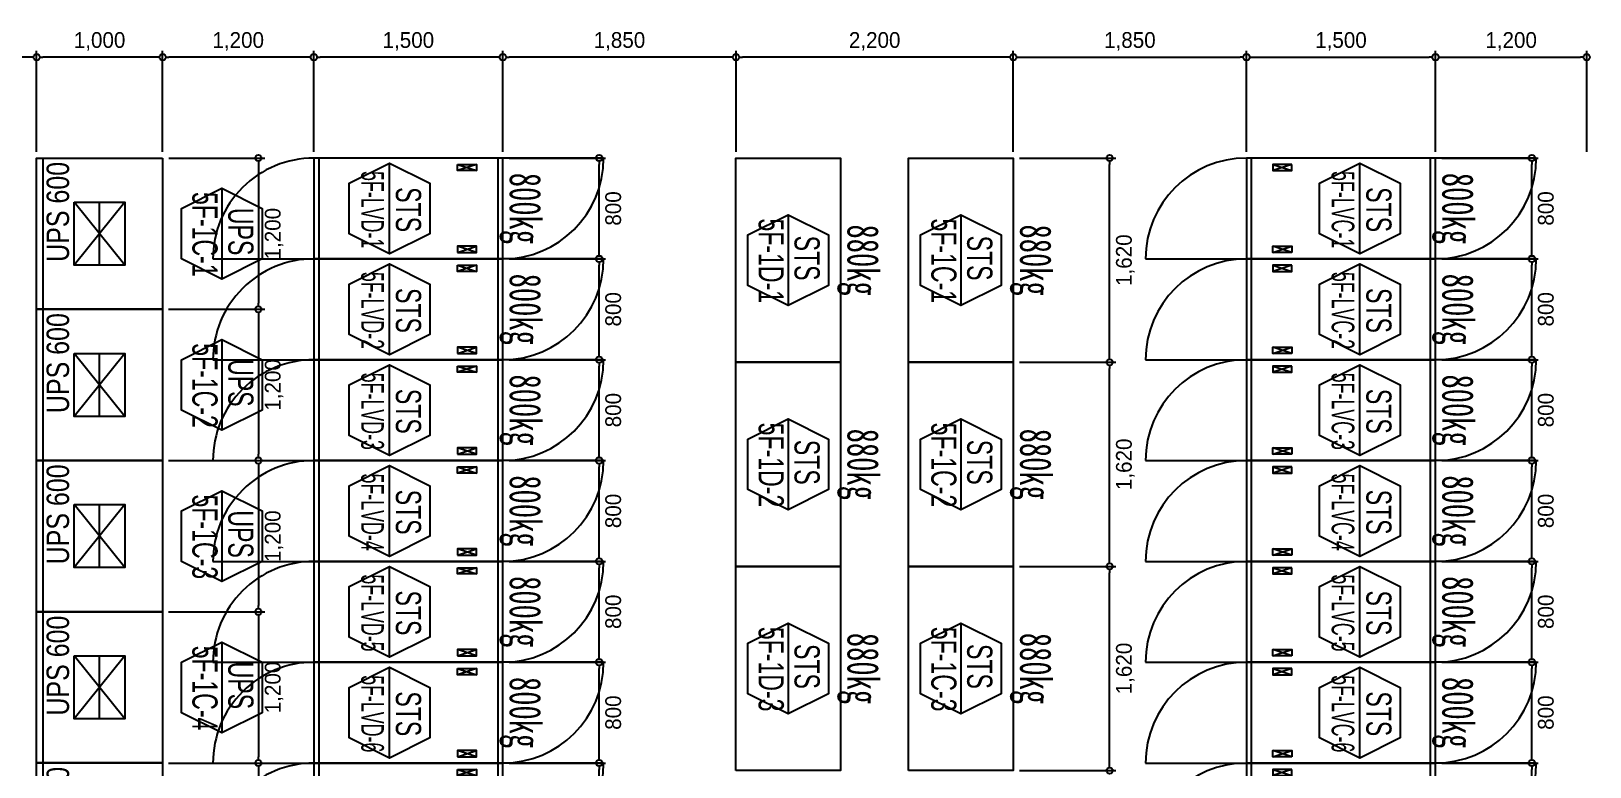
# Model space of a CAD drawing. Header units: millimetres. Extents: x 89978 to 501025, y -351975 to 837171.
# Drawn here: x 153011 to 165379, y 494075 to 499912 of the extents above; entities that cross this region are included whole.
import ezdxf
from ezdxf.enums import TextEntityAlignment as Align

# ---------------------------------------------------------------- set-up
doc = ezdxf.new("R2010")
doc.units = ezdxf.units.MM
doc.header["$LTSCALE"] = 150
doc.layers.get('Defpoints').update_dxf_attribs({"color": 150})
for name, color, linetype in [('------00 Switch Gear', 3, 'Continuous'), ('------00 Switch Gear_Number', 1, 'Continuous'), ('-----36 Dimension', 1, 'Continuous'), ('20251030_전기하중검토', 241, 'Continuous')]:
    doc.layers.add(name, color=color, linetype=linetype)
doc.layers.add('NOPLOT', color=191, linetype='Continuous', plot=False)
doc.styles.add('dd', font='')
doc.styles.add('ELEC', font='')
doc.styles.add('Gtx', font='')
doc.styles.get('dd').set_extended_font_data('DotumChe')
doc.styles.get('ELEC').set_extended_font_data('Dotum')
doc.styles.get('Gtx').set_extended_font_data('Dotum')
doc.dimstyles.new('ELEC', dxfattribs={"dimscale": 100, "dimtxt": 2, "dimasz": 1, "dimexe": 2, "dimexo": 1, "dimgap": 1, "dimtad": 1, "dimdec": 0, "dimrnd": 0.25, "dimzin": 9, "dimdsep": 32, "dimlunit": 6, "dimtxsty": 'ELEC', "dimblk": 'Z_DOT', "dimcen": 3, "dimclrd": 7, "dimclre": 7, "dimclrt": 3, "dimadec": 0, "dimazin": 0, "dimtfac": 1, "dimtdec": 0, "dimtix": 1, "dimtmove": 2, "dimatfit": 1, "dimfxl": 1, "dimarcsym": 0})

# ---------------------------------------------------------------- blocks, each defined once
blk = doc.blocks.new('UPS 600kV')
at = {"layer": '------00 Switch Gear'}
blk.add_line((800, 850), (-402, 850), dxfattribs=at)
blk.add_lwpolyline([(798, -100), (-402, -100), (-402, 900), (798, 900)], close=True, dxfattribs=at)
at = {"layer": 'NOPLOT'}
for p, q in [((-52, 199), (448, 601)), ((448, 199), (-52, 601)), ((-52, 400), (448, 400))]:
    blk.add_line(p, q, dxfattribs=at)
blk.add_lwpolyline([(448, 601), (448, 199), (-52, 199), (-52, 601)], close=True, dxfattribs=at)
at = {"layer": 'NOPLOT', "style": 'ELEC', "width": 0.85}
blk.add_text('UPS 600', height=178.2, dxfattribs=at).set_placement((-26, 731), align=Align.MIDDLE_LEFT)
blk = doc.blocks.new('STS-R')
blk.add_lwpolyline([(886994, -128588), (888614, -128588), (888614, -129418), (886994, -129418), (886994, -128588)])
blk = doc.blocks.new('_DOTBLANK')
at = {"color": 0, "linetype": 'ByBlock'}
blk.add_line((-0.5, 0), (-1, 0), dxfattribs=at)
blk.add_circle((0, 0), 0.5, dxfattribs=at)
blk = doc.blocks.new('*D955')
at = {"layer": '-----36 Dimension', "color": 0, "lineweight": -2, "transparency": 16777216}
for p, q in [((160854, 498905), (161618, 498905)), ((161568, 497335), (161568, 498855)), ((160852, 497285), (161618, 497285))]:
    blk.add_line(p, q, dxfattribs=at)
at = {"layer": 'Defpoints', "color": 0, "transparency": 16777216}
for p in [(160804, 498905, 0), (161568, 498905), (160802, 497285, 0)]:
    blk.add_point(p, dxfattribs=at)
at = {"layer": '-----36 Dimension', "color": 0, "lineweight": -2, "transparency": 16777216, "xscale": 50, "yscale": 50, "zscale": 50}
for p, rotation in [((161568, 498905), 90), ((161568, 497285), 270)]:
    blk.add_blockref('_DOTBLANK', p, dxfattribs=dict(at, rotation=rotation))
at = {"layer": '-----36 Dimension', "color": 0, "transparency": 16777216, "insert": (161693, 498095), "char_height": 125, "attachment_point": 5, "rotation": 90, "style": 'Gtx'}
blk.add_mtext('1,620', dxfattribs=at)
blk = doc.blocks.new('Z_DOT')
for p, q in [((-2, 0), (2, 0)), ((0, -2), (0, 2))]:
    blk.add_line(p, q)
for radius in [2.5, 1.25]:
    blk.add_circle((0, 0), radius)
blk = doc.blocks.new('*D956')
at = {"layer": '-----36 Dimension', "color": 0, "lineweight": -2, "transparency": 16777216}
for p, q in [((160854, 497285), (161618, 497285)), ((161568, 495715), (161568, 497235)), ((160852, 495665), (161618, 495665))]:
    blk.add_line(p, q, dxfattribs=at)
at = {"layer": 'Defpoints', "color": 0, "transparency": 16777216}
for p in [(160804, 497285, 0), (161568, 497285), (160802, 495665, 0)]:
    blk.add_point(p, dxfattribs=at)
at = {"layer": '-----36 Dimension', "color": 0, "lineweight": -2, "transparency": 16777216, "xscale": 50, "yscale": 50, "zscale": 50}
for p, rotation in [((161568, 497285), 90), ((161568, 495665), 270)]:
    blk.add_blockref('_DOTBLANK', p, dxfattribs=dict(at, rotation=rotation))
at = {"layer": '-----36 Dimension', "color": 0, "transparency": 16777216, "insert": (161693, 496475), "char_height": 125, "attachment_point": 5, "rotation": 90, "style": 'Gtx'}
blk.add_mtext('1,620', dxfattribs=at)
blk = doc.blocks.new('*D957')
at = {"layer": '-----36 Dimension', "color": 0, "lineweight": -2, "transparency": 16777216}
for p, q in [((160854, 495665), (161618, 495665)), ((161568, 494095), (161568, 495615)), ((160852, 494045), (161618, 494045))]:
    blk.add_line(p, q, dxfattribs=at)
at = {"layer": 'Defpoints', "color": 0, "transparency": 16777216}
for p in [(160804, 495665, 0), (161568, 495665), (160802, 494045, 0)]:
    blk.add_point(p, dxfattribs=at)
at = {"layer": '-----36 Dimension', "color": 0, "lineweight": -2, "transparency": 16777216, "xscale": 50, "yscale": 50, "zscale": 50}
for p, rotation in [((161568, 495665), 90), ((161568, 494045), 270)]:
    blk.add_blockref('_DOTBLANK', p, dxfattribs=dict(at, rotation=rotation))
at = {"layer": '-----36 Dimension', "color": 0, "transparency": 16777216, "insert": (161693, 494855), "char_height": 125, "attachment_point": 5, "rotation": 90, "style": 'Gtx'}
blk.add_mtext('1,620', dxfattribs=at)
blk = doc.blocks.new('800x1200')
at = {"layer": '------00 Switch Gear'}
for p, q in [((-1460, 0), (-1460, 800)), ((-1290, 750), (-1140, 700)), ((-1140, 750), (-1290, 700)), ((800, 800), (-42, 800)), ((-40, 0), (-40, 800)), ((-2300, 0), (-1458, 0)), ((-1290, 50), (-1140, 100)), ((-1140, 50), (-1290, 100))]:
    blk.add_line(p, q, dxfattribs=at)
for points in [[(0, 0), (0, 800), (-1500, 800), (-1500, 0)], [(-1140, 750), (-1290, 750), (-1290, 700), (-1140, 700)], [(-1140, 50), (-1290, 50), (-1290, 100), (-1140, 100)]]:
    blk.add_lwpolyline(points, close=True, dxfattribs=at)
for centre, start, end in [((-1500, 0), 90, 180), ((0, 800), 270, 0)]:
    blk.add_arc(centre, 800, start, end, dxfattribs=at)
blk = doc.blocks.new('*D1102')
at = {"layer": '-----36 Dimension', "color": 0, "lineweight": -2, "transparency": 16777216}
for p, q in [((156804, 498905), (157568, 498905)), ((157518, 498155), (157518, 498855)), ((156804, 498105), (157568, 498105))]:
    blk.add_line(p, q, dxfattribs=at)
at = {"layer": 'Defpoints', "color": 0, "transparency": 16777216}
for p in [(156754, 498905, 0), (157518, 498905), (156754, 498105, 0)]:
    blk.add_point(p, dxfattribs=at)
at = {"layer": '-----36 Dimension', "color": 0, "lineweight": -2, "transparency": 16777216, "xscale": 50, "yscale": 50, "zscale": 50}
for p, rotation in [((157518, 498905), 90), ((157518, 498105), 270)]:
    blk.add_blockref('_DOTBLANK', p, dxfattribs=dict(at, rotation=rotation))
at = {"layer": '-----36 Dimension', "color": 0, "transparency": 16777216, "insert": (157630, 498505), "char_height": 125, "attachment_point": 5, "rotation": 90, "style": 'Gtx'}
blk.add_mtext('800', dxfattribs=at)
blk = doc.blocks.new('*D1103')
at = {"layer": '-----36 Dimension', "color": 0, "lineweight": -2, "transparency": 16777216}
for p, q in [((156804, 498105), (157568, 498105)), ((157518, 497355), (157518, 498055)), ((156804, 497305), (157568, 497305))]:
    blk.add_line(p, q, dxfattribs=at)
at = {"layer": 'Defpoints', "color": 0, "transparency": 16777216}
for p in [(156754, 498105, 0), (157518, 498105), (156754, 497305, 0)]:
    blk.add_point(p, dxfattribs=at)
at = {"layer": '-----36 Dimension', "color": 0, "lineweight": -2, "transparency": 16777216, "xscale": 50, "yscale": 50, "zscale": 50}
for p, rotation in [((157518, 498105), 90), ((157518, 497305), 270)]:
    blk.add_blockref('_DOTBLANK', p, dxfattribs=dict(at, rotation=rotation))
at = {"layer": '-----36 Dimension', "color": 0, "transparency": 16777216, "insert": (157630, 497705), "char_height": 125, "attachment_point": 5, "rotation": 90, "style": 'Gtx'}
blk.add_mtext('800', dxfattribs=at)
blk = doc.blocks.new('*D1104')
at = {"layer": '-----36 Dimension', "color": 0, "lineweight": -2, "transparency": 16777216}
for p, q in [((156804, 497305), (157568, 497305)), ((157518, 496555), (157518, 497255)), ((156804, 496505), (157568, 496505))]:
    blk.add_line(p, q, dxfattribs=at)
at = {"layer": 'Defpoints', "color": 0, "transparency": 16777216}
for p in [(156754, 497305, 0), (157518, 497305), (156754, 496505, 0)]:
    blk.add_point(p, dxfattribs=at)
at = {"layer": '-----36 Dimension', "color": 0, "lineweight": -2, "transparency": 16777216, "xscale": 50, "yscale": 50, "zscale": 50}
for p, rotation in [((157518, 497305), 90), ((157518, 496505), 270)]:
    blk.add_blockref('_DOTBLANK', p, dxfattribs=dict(at, rotation=rotation))
at = {"layer": '-----36 Dimension', "color": 0, "transparency": 16777216, "insert": (157630, 496905), "char_height": 125, "attachment_point": 5, "rotation": 90, "style": 'Gtx'}
blk.add_mtext('800', dxfattribs=at)
blk = doc.blocks.new('*D1105')
at = {"layer": '-----36 Dimension', "color": 0, "lineweight": -2, "transparency": 16777216}
for p, q in [((156804, 496505), (157568, 496505)), ((157518, 495755), (157518, 496455)), ((156804, 495705), (157568, 495705))]:
    blk.add_line(p, q, dxfattribs=at)
at = {"layer": 'Defpoints', "color": 0, "transparency": 16777216}
for p in [(156754, 496505, 0), (157518, 496505), (156754, 495705, 0)]:
    blk.add_point(p, dxfattribs=at)
at = {"layer": '-----36 Dimension', "color": 0, "lineweight": -2, "transparency": 16777216, "xscale": 50, "yscale": 50, "zscale": 50}
for p, rotation in [((157518, 496505), 90), ((157518, 495705), 270)]:
    blk.add_blockref('_DOTBLANK', p, dxfattribs=dict(at, rotation=rotation))
at = {"layer": '-----36 Dimension', "color": 0, "transparency": 16777216, "insert": (157630, 496105), "char_height": 125, "attachment_point": 5, "rotation": 90, "style": 'Gtx'}
blk.add_mtext('800', dxfattribs=at)
blk = doc.blocks.new('*D1106')
at = {"layer": '-----36 Dimension', "color": 0, "lineweight": -2, "transparency": 16777216}
for p, q in [((156804, 495705), (157568, 495705)), ((157518, 494955), (157518, 495655)), ((156804, 494905), (157568, 494905))]:
    blk.add_line(p, q, dxfattribs=at)
at = {"layer": 'Defpoints', "color": 0, "transparency": 16777216}
for p in [(156754, 495705, 0), (157518, 495705), (156754, 494905, 0)]:
    blk.add_point(p, dxfattribs=at)
at = {"layer": '-----36 Dimension', "color": 0, "lineweight": -2, "transparency": 16777216, "xscale": 50, "yscale": 50, "zscale": 50}
for p, rotation in [((157518, 495705), 90), ((157518, 494905), 270)]:
    blk.add_blockref('_DOTBLANK', p, dxfattribs=dict(at, rotation=rotation))
at = {"layer": '-----36 Dimension', "color": 0, "transparency": 16777216, "insert": (157630, 495305), "char_height": 125, "attachment_point": 5, "rotation": 90, "style": 'Gtx'}
blk.add_mtext('800', dxfattribs=at)
blk = doc.blocks.new('*D1107')
at = {"layer": '-----36 Dimension', "color": 0, "lineweight": -2, "transparency": 16777216}
for p, q in [((156804, 494905), (157568, 494905)), ((157518, 494155), (157518, 494855)), ((156804, 494105), (157568, 494105))]:
    blk.add_line(p, q, dxfattribs=at)
at = {"layer": 'Defpoints', "color": 0, "transparency": 16777216}
for p in [(156754, 494905, 0), (157518, 494905), (156754, 494105, 0)]:
    blk.add_point(p, dxfattribs=at)
at = {"layer": '-----36 Dimension', "color": 0, "lineweight": -2, "transparency": 16777216, "xscale": 50, "yscale": 50, "zscale": 50}
for p, rotation in [((157518, 494905), 90), ((157518, 494105), 270)]:
    blk.add_blockref('_DOTBLANK', p, dxfattribs=dict(at, rotation=rotation))
at = {"layer": '-----36 Dimension', "color": 0, "transparency": 16777216, "insert": (157630, 494505), "char_height": 125, "attachment_point": 5, "rotation": 90, "style": 'Gtx'}
blk.add_mtext('800', dxfattribs=at)
blk = doc.blocks.new('*D1108')
at = {"layer": '-----36 Dimension', "color": 0, "lineweight": -2, "transparency": 16777216}
for p, q in [((156804, 494105), (157568, 494105)), ((157518, 493355), (157518, 494055)), ((156804, 493305), (157568, 493305))]:
    blk.add_line(p, q, dxfattribs=at)
at = {"layer": 'Defpoints', "color": 0, "transparency": 16777216}
for p in [(156754, 494105, 0), (157518, 494105), (156754, 493305, 0)]:
    blk.add_point(p, dxfattribs=at)
at = {"layer": '-----36 Dimension', "color": 0, "lineweight": -2, "transparency": 16777216, "xscale": 50, "yscale": 50, "zscale": 50}
for p, rotation in [((157518, 494105), 90), ((157518, 493305), 270)]:
    blk.add_blockref('_DOTBLANK', p, dxfattribs=dict(at, rotation=rotation))
at = {"layer": '-----36 Dimension', "color": 0, "transparency": 16777216, "insert": (157630, 493705), "char_height": 125, "attachment_point": 5, "rotation": 90, "style": 'Gtx'}
blk.add_mtext('800', dxfattribs=at)
blk = doc.blocks.new('*D1114')
at = {"layer": '-----36 Dimension', "color": 0, "lineweight": -2, "transparency": 16777216}
for p, q in [((164204, 498905), (164968, 498905)), ((164918, 498155), (164918, 498855)), ((164204, 498105), (164968, 498105))]:
    blk.add_line(p, q, dxfattribs=at)
at = {"layer": 'Defpoints', "color": 0, "transparency": 16777216}
for p in [(164154, 498905, 0), (164918, 498905), (164154, 498105, 0)]:
    blk.add_point(p, dxfattribs=at)
at = {"layer": '-----36 Dimension', "color": 0, "lineweight": -2, "transparency": 16777216, "xscale": 50, "yscale": 50, "zscale": 50}
for p, rotation in [((164918, 498905), 90), ((164918, 498105), 270)]:
    blk.add_blockref('_DOTBLANK', p, dxfattribs=dict(at, rotation=rotation))
at = {"layer": '-----36 Dimension', "color": 0, "transparency": 16777216, "insert": (165030, 498505), "char_height": 125, "attachment_point": 5, "rotation": 90, "style": 'Gtx'}
blk.add_mtext('800', dxfattribs=at)
blk = doc.blocks.new('*D1115')
at = {"layer": '-----36 Dimension', "color": 0, "lineweight": -2, "transparency": 16777216}
for p, q in [((164204, 498105), (164968, 498105)), ((164918, 497355), (164918, 498055)), ((164204, 497305), (164968, 497305))]:
    blk.add_line(p, q, dxfattribs=at)
at = {"layer": 'Defpoints', "color": 0, "transparency": 16777216}
for p in [(164154, 498105, 0), (164918, 498105), (164154, 497305, 0)]:
    blk.add_point(p, dxfattribs=at)
at = {"layer": '-----36 Dimension', "color": 0, "lineweight": -2, "transparency": 16777216, "xscale": 50, "yscale": 50, "zscale": 50}
for p, rotation in [((164918, 498105), 90), ((164918, 497305), 270)]:
    blk.add_blockref('_DOTBLANK', p, dxfattribs=dict(at, rotation=rotation))
at = {"layer": '-----36 Dimension', "color": 0, "transparency": 16777216, "insert": (165030, 497705), "char_height": 125, "attachment_point": 5, "rotation": 90, "style": 'Gtx'}
blk.add_mtext('800', dxfattribs=at)
blk = doc.blocks.new('*D1116')
at = {"layer": '-----36 Dimension', "color": 0, "lineweight": -2, "transparency": 16777216}
for p, q in [((164204, 497305), (164968, 497305)), ((164918, 496555), (164918, 497255)), ((164204, 496505), (164968, 496505))]:
    blk.add_line(p, q, dxfattribs=at)
at = {"layer": 'Defpoints', "color": 0, "transparency": 16777216}
for p in [(164154, 497305, 0), (164918, 497305), (164154, 496505, 0)]:
    blk.add_point(p, dxfattribs=at)
at = {"layer": '-----36 Dimension', "color": 0, "lineweight": -2, "transparency": 16777216, "xscale": 50, "yscale": 50, "zscale": 50}
for p, rotation in [((164918, 497305), 90), ((164918, 496505), 270)]:
    blk.add_blockref('_DOTBLANK', p, dxfattribs=dict(at, rotation=rotation))
at = {"layer": '-----36 Dimension', "color": 0, "transparency": 16777216, "insert": (165030, 496905), "char_height": 125, "attachment_point": 5, "rotation": 90, "style": 'Gtx'}
blk.add_mtext('800', dxfattribs=at)
blk = doc.blocks.new('*D1117')
at = {"layer": '-----36 Dimension', "color": 0, "lineweight": -2, "transparency": 16777216}
for p, q in [((164204, 496505), (164968, 496505)), ((164918, 495755), (164918, 496455)), ((164204, 495705), (164968, 495705))]:
    blk.add_line(p, q, dxfattribs=at)
at = {"layer": 'Defpoints', "color": 0, "transparency": 16777216}
for p in [(164154, 496505, 0), (164918, 496505), (164154, 495705, 0)]:
    blk.add_point(p, dxfattribs=at)
at = {"layer": '-----36 Dimension', "color": 0, "lineweight": -2, "transparency": 16777216, "xscale": 50, "yscale": 50, "zscale": 50}
for p, rotation in [((164918, 496505), 90), ((164918, 495705), 270)]:
    blk.add_blockref('_DOTBLANK', p, dxfattribs=dict(at, rotation=rotation))
at = {"layer": '-----36 Dimension', "color": 0, "transparency": 16777216, "insert": (165030, 496105), "char_height": 125, "attachment_point": 5, "rotation": 90, "style": 'Gtx'}
blk.add_mtext('800', dxfattribs=at)
blk = doc.blocks.new('*D1118')
at = {"layer": '-----36 Dimension', "color": 0, "lineweight": -2, "transparency": 16777216}
for p, q in [((164204, 495705), (164968, 495705)), ((164918, 494955), (164918, 495655)), ((164204, 494905), (164968, 494905))]:
    blk.add_line(p, q, dxfattribs=at)
at = {"layer": 'Defpoints', "color": 0, "transparency": 16777216}
for p in [(164154, 495705, 0), (164918, 495705), (164154, 494905, 0)]:
    blk.add_point(p, dxfattribs=at)
at = {"layer": '-----36 Dimension', "color": 0, "lineweight": -2, "transparency": 16777216, "xscale": 50, "yscale": 50, "zscale": 50}
for p, rotation in [((164918, 495705), 90), ((164918, 494905), 270)]:
    blk.add_blockref('_DOTBLANK', p, dxfattribs=dict(at, rotation=rotation))
at = {"layer": '-----36 Dimension', "color": 0, "transparency": 16777216, "insert": (165030, 495305), "char_height": 125, "attachment_point": 5, "rotation": 90, "style": 'Gtx'}
blk.add_mtext('800', dxfattribs=at)
blk = doc.blocks.new('*D1119')
at = {"layer": '-----36 Dimension', "color": 0, "lineweight": -2, "transparency": 16777216}
for p, q in [((164204, 494905), (164968, 494905)), ((164918, 494155), (164918, 494855)), ((164204, 494105), (164968, 494105))]:
    blk.add_line(p, q, dxfattribs=at)
at = {"layer": 'Defpoints', "color": 0, "transparency": 16777216}
for p in [(164154, 494905, 0), (164918, 494905), (164154, 494105, 0)]:
    blk.add_point(p, dxfattribs=at)
at = {"layer": '-----36 Dimension', "color": 0, "lineweight": -2, "transparency": 16777216, "xscale": 50, "yscale": 50, "zscale": 50}
for p, rotation in [((164918, 494905), 90), ((164918, 494105), 270)]:
    blk.add_blockref('_DOTBLANK', p, dxfattribs=dict(at, rotation=rotation))
at = {"layer": '-----36 Dimension', "color": 0, "transparency": 16777216, "insert": (165030, 494505), "char_height": 125, "attachment_point": 5, "rotation": 90, "style": 'Gtx'}
blk.add_mtext('800', dxfattribs=at)
blk = doc.blocks.new('*D1120')
at = {"layer": '-----36 Dimension', "color": 0, "lineweight": -2, "transparency": 16777216}
for p, q in [((164204, 494105), (164968, 494105)), ((164918, 493355), (164918, 494055)), ((164204, 493305), (164968, 493305))]:
    blk.add_line(p, q, dxfattribs=at)
at = {"layer": 'Defpoints', "color": 0, "transparency": 16777216}
for p in [(164154, 494105, 0), (164918, 494105), (164154, 493305, 0)]:
    blk.add_point(p, dxfattribs=at)
at = {"layer": '-----36 Dimension', "color": 0, "lineweight": -2, "transparency": 16777216, "xscale": 50, "yscale": 50, "zscale": 50}
for p, rotation in [((164918, 494105), 90), ((164918, 493305), 270)]:
    blk.add_blockref('_DOTBLANK', p, dxfattribs=dict(at, rotation=rotation))
at = {"layer": '-----36 Dimension', "color": 0, "transparency": 16777216, "insert": (165030, 493705), "char_height": 125, "attachment_point": 5, "rotation": 90, "style": 'Gtx'}
blk.add_mtext('800', dxfattribs=at)
blk = doc.blocks.new('*D993')
at = {"layer": '-----36 Dimension', "color": 0, "lineweight": -2, "transparency": 16777216}
for p, q in [((154104, 498905), (154864, 498905)), ((154814, 498855), (154814, 497755)), ((154100, 497705), (154864, 497705))]:
    blk.add_line(p, q, dxfattribs=at)
at = {"layer": 'Defpoints', "color": 0, "transparency": 16777216}
for p in [(154054, 498905, 0), (154050, 497705, 0), (154814, 497705)]:
    blk.add_point(p, dxfattribs=at)
at = {"layer": '-----36 Dimension', "color": 0, "lineweight": -2, "transparency": 16777216, "xscale": 50, "yscale": 50, "zscale": 50}
for p, rotation in [((154814, 498905), 90), ((154814, 497705), 270)]:
    blk.add_blockref('_DOTBLANK', p, dxfattribs=dict(at, rotation=rotation))
at = {"layer": '-----36 Dimension', "color": 0, "transparency": 16777216, "insert": (154939, 498305), "char_height": 125, "attachment_point": 5, "rotation": 90, "style": 'Gtx'}
blk.add_mtext('1,200', dxfattribs=at)
blk = doc.blocks.new('*D994')
at = {"layer": '-----36 Dimension', "color": 0, "lineweight": -2, "transparency": 16777216}
for p, q in [((154104, 497705), (154864, 497705)), ((154814, 497655), (154814, 496555)), ((154100, 496505), (154864, 496505))]:
    blk.add_line(p, q, dxfattribs=at)
at = {"layer": 'Defpoints', "color": 0, "transparency": 16777216}
for p in [(154054, 497705, 0), (154050, 496505, 0), (154814, 496505)]:
    blk.add_point(p, dxfattribs=at)
at = {"layer": '-----36 Dimension', "color": 0, "lineweight": -2, "transparency": 16777216, "xscale": 50, "yscale": 50, "zscale": 50}
for p, rotation in [((154814, 497705), 90), ((154814, 496505), 270)]:
    blk.add_blockref('_DOTBLANK', p, dxfattribs=dict(at, rotation=rotation))
at = {"layer": '-----36 Dimension', "color": 0, "transparency": 16777216, "insert": (154939, 497105), "char_height": 125, "attachment_point": 5, "rotation": 90, "style": 'Gtx'}
blk.add_mtext('1,200', dxfattribs=at)
blk = doc.blocks.new('*D995')
at = {"layer": '-----36 Dimension', "color": 0, "lineweight": -2, "transparency": 16777216}
for p, q in [((154104, 496505), (154864, 496505)), ((154814, 496455), (154814, 495355)), ((154100, 495305), (154864, 495305))]:
    blk.add_line(p, q, dxfattribs=at)
at = {"layer": 'Defpoints', "color": 0, "transparency": 16777216}
for p in [(154054, 496505, 0), (154050, 495305, 0), (154814, 495305)]:
    blk.add_point(p, dxfattribs=at)
at = {"layer": '-----36 Dimension', "color": 0, "lineweight": -2, "transparency": 16777216, "xscale": 50, "yscale": 50, "zscale": 50}
for p, rotation in [((154814, 496505), 90), ((154814, 495305), 270)]:
    blk.add_blockref('_DOTBLANK', p, dxfattribs=dict(at, rotation=rotation))
at = {"layer": '-----36 Dimension', "color": 0, "transparency": 16777216, "insert": (154939, 495905), "char_height": 125, "attachment_point": 5, "rotation": 90, "style": 'Gtx'}
blk.add_mtext('1,200', dxfattribs=at)
blk = doc.blocks.new('*D996')
at = {"layer": '-----36 Dimension', "color": 0, "lineweight": -2, "transparency": 16777216}
for p, q in [((154104, 495305), (154864, 495305)), ((154814, 495255), (154814, 494155)), ((154100, 494105), (154864, 494105))]:
    blk.add_line(p, q, dxfattribs=at)
at = {"layer": 'Defpoints', "color": 0, "transparency": 16777216}
for p in [(154054, 495305, 0), (154050, 494105, 0), (154814, 494105)]:
    blk.add_point(p, dxfattribs=at)
at = {"layer": '-----36 Dimension', "color": 0, "lineweight": -2, "transparency": 16777216, "xscale": 50, "yscale": 50, "zscale": 50}
for p, rotation in [((154814, 495305), 90), ((154814, 494105), 270)]:
    blk.add_blockref('_DOTBLANK', p, dxfattribs=dict(at, rotation=rotation))
at = {"layer": '-----36 Dimension', "color": 0, "transparency": 16777216, "insert": (154939, 494705), "char_height": 125, "attachment_point": 5, "rotation": 90, "style": 'Gtx'}
blk.add_mtext('1,200', dxfattribs=at)
blk = doc.blocks.new('*D997')
at = {"layer": '-----36 Dimension', "color": 0, "lineweight": -2, "transparency": 16777216}
for p, q in [((154104, 494105), (154864, 494105)), ((154814, 494055), (154814, 492955)), ((154100, 492905), (154864, 492905))]:
    blk.add_line(p, q, dxfattribs=at)
at = {"layer": 'Defpoints', "color": 0, "transparency": 16777216}
for p in [(154054, 494105, 0), (154050, 492905, 0), (154814, 492905)]:
    blk.add_point(p, dxfattribs=at)
at = {"layer": '-----36 Dimension', "color": 0, "lineweight": -2, "transparency": 16777216, "xscale": 50, "yscale": 50, "zscale": 50}
for p, rotation in [((154814, 494105), 90), ((154814, 492905), 270)]:
    blk.add_blockref('_DOTBLANK', p, dxfattribs=dict(at, rotation=rotation))
at = {"layer": '-----36 Dimension', "color": 0, "transparency": 16777216, "insert": (154939, 493505), "char_height": 125, "attachment_point": 5, "rotation": 90, "style": 'Gtx'}
blk.add_mtext('1,200', dxfattribs=at)
blk = doc.blocks.new('*D1204')
at = {"layer": '-----36 Dimension', "color": 0, "lineweight": -2, "transparency": 16777216}
for p, q in [((162654, 498955), (162654, 499755)), ((162704, 499705), (164104, 499705)), ((164154, 498955), (164154, 499755))]:
    blk.add_line(p, q, dxfattribs=at)
at = {"layer": 'Defpoints', "color": 0, "transparency": 16777216}
for p in [(164154, 499705), (162654, 498905), (164154, 498905)]:
    blk.add_point(p, dxfattribs=at)
at = {"layer": '-----36 Dimension', "color": 0, "lineweight": -2, "transparency": 16777216, "xscale": 50, "yscale": 50, "zscale": 50, "rotation": 180}
blk.add_blockref('_DOTBLANK', (162654, 499705), dxfattribs=at)
at = {"layer": '-----36 Dimension', "color": 0, "lineweight": -2, "transparency": 16777216, "xscale": 50, "yscale": 50, "zscale": 50}
blk.add_blockref('_DOTBLANK', (164154, 499705), dxfattribs=at)
at = {"layer": '-----36 Dimension', "color": 0, "transparency": 16777216, "insert": (163404, 499830), "char_height": 125, "attachment_point": 5, "style": 'Gtx'}
blk.add_mtext('1,500', dxfattribs=at)
blk = doc.blocks.new('*D1205')
at = {"layer": '-----36 Dimension', "color": 0, "lineweight": -2, "transparency": 16777216}
for p, q in [((164154, 498955), (164154, 499755)), ((164204, 499705), (165304, 499705)), ((165354, 498955), (165354, 499755))]:
    blk.add_line(p, q, dxfattribs=at)
at = {"layer": 'Defpoints', "color": 0, "transparency": 16777216}
for p in [(165354, 499705), (164154, 498905), (165354, 498905)]:
    blk.add_point(p, dxfattribs=at)
at = {"layer": '-----36 Dimension', "color": 0, "lineweight": -2, "transparency": 16777216, "xscale": 50, "yscale": 50, "zscale": 50, "rotation": 180}
blk.add_blockref('_DOTBLANK', (164154, 499705), dxfattribs=at)
at = {"layer": '-----36 Dimension', "color": 0, "lineweight": -2, "transparency": 16777216, "xscale": 50, "yscale": 50, "zscale": 50}
blk.add_blockref('_DOTBLANK', (165354, 499705), dxfattribs=at)
at = {"layer": '-----36 Dimension', "color": 0, "transparency": 16777216, "insert": (164754, 499830), "char_height": 125, "attachment_point": 5, "style": 'Gtx'}
blk.add_mtext('1,200', dxfattribs=at)
blk = doc.blocks.new('*D1206')
at = {"layer": '-----36 Dimension', "color": 0, "lineweight": -2, "transparency": 16777216}
for p, q in [((160804, 498955, 0), (160804, 499755, 0)), ((160854, 499705, 0), (162604, 499705, 0)), ((162654, 498955, 0), (162654, 499755, 0))]:
    blk.add_line(p, q, dxfattribs=at)
at = {"layer": 'Defpoints', "color": 0, "transparency": 16777216}
for p in [(162654, 499705, 0), (160804, 498905), (162654, 498905)]:
    blk.add_point(p, dxfattribs=at)
at = {"layer": '-----36 Dimension', "color": 0, "lineweight": -2, "transparency": 16777216, "xscale": 50, "yscale": 50, "zscale": 50, "rotation": 180}
blk.add_blockref('_DOTBLANK', (160804, 499705, 0), dxfattribs=at)
at = {"layer": '-----36 Dimension', "color": 0, "lineweight": -2, "transparency": 16777216, "xscale": 50, "yscale": 50, "zscale": 50}
blk.add_blockref('_DOTBLANK', (162654, 499705, 0), dxfattribs=at)
at = {"layer": '-----36 Dimension', "color": 0, "transparency": 16777216, "insert": (161729, 499830, 0), "char_height": 125, "attachment_point": 5, "style": 'Gtx'}
blk.add_mtext('1,850', dxfattribs=at)
blk = doc.blocks.new('*D1207')
at = {"layer": '-----36 Dimension', "color": 0, "lineweight": -2, "transparency": 16777216}
for p, q in [((158604, 498955), (158604, 499755)), ((160754, 499705), (158654, 499705)), ((160804, 498955), (160804, 499755))]:
    blk.add_line(p, q, dxfattribs=at)
at = {"layer": 'Defpoints', "color": 0, "transparency": 16777216}
for p in [(158604, 499705), (158604, 498905), (160804, 498905)]:
    blk.add_point(p, dxfattribs=at)
at = {"layer": '-----36 Dimension', "color": 0, "lineweight": -2, "transparency": 16777216, "xscale": 50, "yscale": 50, "zscale": 50, "rotation": 180}
blk.add_blockref('_DOTBLANK', (158604, 499705), dxfattribs=at)
at = {"layer": '-----36 Dimension', "color": 0, "lineweight": -2, "transparency": 16777216, "xscale": 50, "yscale": 50, "zscale": 50}
blk.add_blockref('_DOTBLANK', (160804, 499705), dxfattribs=at)
at = {"layer": '-----36 Dimension', "color": 0, "transparency": 16777216, "insert": (159704, 499830), "char_height": 125, "attachment_point": 5, "style": 'Gtx'}
blk.add_mtext('2,200', dxfattribs=at)
blk = doc.blocks.new('*D1208')
at = {"layer": '-----36 Dimension', "color": 0, "lineweight": -2, "transparency": 16777216}
for p, q in [((156754, 498955), (156754, 499755)), ((158554, 499705), (156804, 499705)), ((158604, 498955), (158604, 499755))]:
    blk.add_line(p, q, dxfattribs=at)
at = {"layer": 'Defpoints', "color": 0, "transparency": 16777216}
for p in [(156754, 499705), (156754, 498905), (158604, 498905)]:
    blk.add_point(p, dxfattribs=at)
at = {"layer": '-----36 Dimension', "color": 0, "lineweight": -2, "transparency": 16777216, "xscale": 50, "yscale": 50, "zscale": 50, "rotation": 180}
blk.add_blockref('_DOTBLANK', (156754, 499705), dxfattribs=at)
at = {"layer": '-----36 Dimension', "color": 0, "lineweight": -2, "transparency": 16777216, "xscale": 50, "yscale": 50, "zscale": 50}
blk.add_blockref('_DOTBLANK', (158604, 499705), dxfattribs=at)
at = {"layer": '-----36 Dimension', "color": 0, "transparency": 16777216, "insert": (157679, 499830), "char_height": 125, "attachment_point": 5, "style": 'Gtx'}
blk.add_mtext('1,850', dxfattribs=at)
blk = doc.blocks.new('*D1209')
at = {"layer": '-----36 Dimension', "color": 0, "lineweight": -2, "transparency": 16777216}
for p, q in [((155254, 498955), (155254, 499755)), ((156704, 499705), (155304, 499705)), ((156754, 498955), (156754, 499755))]:
    blk.add_line(p, q, dxfattribs=at)
at = {"layer": 'Defpoints', "color": 0, "transparency": 16777216}
for p in [(155254, 499705), (155254, 498905), (156754, 498905)]:
    blk.add_point(p, dxfattribs=at)
at = {"layer": '-----36 Dimension', "color": 0, "lineweight": -2, "transparency": 16777216, "xscale": 50, "yscale": 50, "zscale": 50, "rotation": 180}
blk.add_blockref('_DOTBLANK', (155254, 499705), dxfattribs=at)
at = {"layer": '-----36 Dimension', "color": 0, "lineweight": -2, "transparency": 16777216, "xscale": 50, "yscale": 50, "zscale": 50}
blk.add_blockref('_DOTBLANK', (156754, 499705), dxfattribs=at)
at = {"layer": '-----36 Dimension', "color": 0, "transparency": 16777216, "insert": (156004, 499830), "char_height": 125, "attachment_point": 5, "style": 'Gtx'}
blk.add_mtext('1,500', dxfattribs=at)
blk = doc.blocks.new('*D1210')
at = {"layer": '-----36 Dimension', "color": 0, "lineweight": -2, "transparency": 16777216}
for p, q in [((154054, 498955), (154054, 499755)), ((155204, 499705), (154104, 499705)), ((155254, 498955), (155254, 499755))]:
    blk.add_line(p, q, dxfattribs=at)
at = {"layer": 'Defpoints', "color": 0, "transparency": 16777216}
for p in [(154054, 499705), (154054, 498905), (155254, 498905)]:
    blk.add_point(p, dxfattribs=at)
at = {"layer": '-----36 Dimension', "color": 0, "lineweight": -2, "transparency": 16777216, "xscale": 50, "yscale": 50, "zscale": 50, "rotation": 180}
blk.add_blockref('_DOTBLANK', (154054, 499705), dxfattribs=at)
at = {"layer": '-----36 Dimension', "color": 0, "lineweight": -2, "transparency": 16777216, "xscale": 50, "yscale": 50, "zscale": 50}
blk.add_blockref('_DOTBLANK', (155254, 499705), dxfattribs=at)
at = {"layer": '-----36 Dimension', "color": 0, "transparency": 16777216, "insert": (154654, 499830), "char_height": 125, "attachment_point": 5, "style": 'Gtx'}
blk.add_mtext('1,200', dxfattribs=at)
blk = doc.blocks.new('*D1211')
at = {"layer": '-----36 Dimension', "color": 0, "lineweight": -2, "transparency": 16777216}
for p, q in [((153054, 498955), (153054, 499755)), ((154004, 499705), (153104, 499705)), ((154054, 498955), (154054, 499755))]:
    blk.add_line(p, q, dxfattribs=at)
at = {"layer": 'Defpoints', "color": 0, "transparency": 16777216}
for p in [(153054, 499705), (153054, 498905), (154054, 498905)]:
    blk.add_point(p, dxfattribs=at)
at = {"layer": '-----36 Dimension', "color": 0, "lineweight": -2, "transparency": 16777216, "xscale": 50, "yscale": 50, "zscale": 50, "rotation": 180}
blk.add_blockref('_DOTBLANK', (153054, 499705), dxfattribs=at)
at = {"layer": '-----36 Dimension', "color": 0, "lineweight": -2, "transparency": 16777216, "xscale": 50, "yscale": 50, "zscale": 50}
blk.add_blockref('_DOTBLANK', (154054, 499705), dxfattribs=at)
at = {"layer": '-----36 Dimension', "color": 0, "transparency": 16777216, "insert": (153554, 499830), "char_height": 125, "attachment_point": 5, "style": 'Gtx'}
blk.add_mtext('1,000', dxfattribs=at)
blk = doc.blocks.new('*D1212')
at = {"layer": '-----36 Dimension', "color": 0, "lineweight": -2, "transparency": 16777216}
for p, q in [((151554, 498955), (151554, 499755)), ((153004, 499705), (151604, 499705)), ((153054, 498955), (153054, 499755))]:
    blk.add_line(p, q, dxfattribs=at)
at = {"layer": 'Defpoints', "color": 0, "transparency": 16777216}
for p in [(151554, 499705), (151554, 498905), (153054, 498905)]:
    blk.add_point(p, dxfattribs=at)
at = {"layer": '-----36 Dimension', "color": 0, "lineweight": -2, "transparency": 16777216, "xscale": 50, "yscale": 50, "zscale": 50, "rotation": 180}
blk.add_blockref('_DOTBLANK', (151554, 499705), dxfattribs=at)
at = {"layer": '-----36 Dimension', "color": 0, "lineweight": -2, "transparency": 16777216, "xscale": 50, "yscale": 50, "zscale": 50}
blk.add_blockref('_DOTBLANK', (153054, 499705), dxfattribs=at)
at = {"layer": '-----36 Dimension', "color": 0, "transparency": 16777216, "insert": (152304, 499830), "char_height": 125, "attachment_point": 5, "style": 'Gtx'}
blk.add_mtext('1,500', dxfattribs=at)

msp = doc.modelspace()

# ---------------------------------------------------------------- linework, layer by layer
at = {"layer": '------00 Switch Gear_Number', "elevation": 0}
for points in [[(155853.6, 498145), (155853.6, 498865), (156173.6, 498705.4), (156173.6, 498304.7), (155853.6, 498145), (155533.6, 498304.7), (155533.6, 498705.4), (155853.6, 498865)], [(163553.6, 498145), (163553.6, 498865), (163873.6, 498705.4), (163873.6, 498304.7), (163553.6, 498145), (163233.6, 498304.7), (163233.6, 498705.4), (163553.6, 498865)], [(155853.6, 497345), (155853.6, 498065), (156173.6, 497905.4), (156173.6, 497504.7), (155853.6, 497345), (155533.6, 497504.7), (155533.6, 497905.4), (155853.6, 498065)], [(163553.6, 497345), (163553.6, 498065), (163873.6, 497905.4), (163873.6, 497504.7), (163553.6, 497345), (163233.6, 497504.7), (163233.6, 497905.4), (163553.6, 498065)], [(155853.6, 496545), (155853.6, 497265), (156173.6, 497105.4), (156173.6, 496704.7), (155853.6, 496545), (155533.6, 496704.7), (155533.6, 497105.4), (155853.6, 497265)], [(163553.6, 496545), (163553.6, 497265), (163873.6, 497105.4), (163873.6, 496704.7), (163553.6, 496545), (163233.6, 496704.7), (163233.6, 497105.4), (163553.6, 497265)], [(155853.6, 495745), (155853.6, 496465), (156173.6, 496305.4), (156173.6, 495904.7), (155853.6, 495745), (155533.6, 495904.7), (155533.6, 496305.4), (155853.6, 496465)], [(163553.6, 495745), (163553.6, 496465), (163873.6, 496305.4), (163873.6, 495904.7), (163553.6, 495745), (163233.6, 495904.7), (163233.6, 496305.4), (163553.6, 496465)], [(155853.6, 494945), (155853.6, 495665), (156173.6, 495505.4), (156173.6, 495104.7), (155853.6, 494945), (155533.6, 495104.7), (155533.6, 495505.4), (155853.6, 495665)], [(163553.6, 494945), (163553.6, 495665), (163873.6, 495505.4), (163873.6, 495104.7), (163553.6, 494945), (163233.6, 495104.7), (163233.6, 495505.4), (163553.6, 495665)], [(155853.6, 494145), (155853.6, 494865), (156173.6, 494705.4), (156173.6, 494304.7), (155853.6, 494145), (155533.6, 494304.7), (155533.6, 494705.4), (155853.6, 494865)], [(163553.6, 494145), (163553.6, 494865), (163873.6, 494705.4), (163873.6, 494304.7), (163553.6, 494145), (163233.6, 494304.7), (163233.6, 494705.4), (163553.6, 494865)]]:
    msp.add_lwpolyline(points, dxfattribs=at)
at = {"layer": '------00 Switch Gear_Number', "color": 1}
for points in [[(154523.6, 498665), (154523.6, 497945), (154203.6, 498104.7), (154203.6, 498505.4), (154523.6, 498665), (154843.6, 498505.4), (154843.6, 498104.7), (154523.6, 497945)], [(154523.6, 497465), (154523.6, 496745), (154203.6, 496904.7), (154203.6, 497305.4), (154523.6, 497465), (154843.6, 497305.4), (154843.6, 496904.7), (154523.6, 496745)], [(154523.6, 496265), (154523.6, 495545), (154203.6, 495704.7), (154203.6, 496105.4), (154523.6, 496265), (154843.6, 496105.4), (154843.6, 495704.7), (154523.6, 495545)], [(154523.6, 495065), (154523.6, 494345), (154203.6, 494504.7), (154203.6, 494905.4), (154523.6, 495065), (154843.6, 494905.4), (154843.6, 494504.7), (154523.6, 494345)]]:
    msp.add_lwpolyline(points, dxfattribs=at)
at = {"layer": '------00 Switch Gear_Number', "color": 1, "elevation": 0}
for points in [[(159016.6, 498455), (159016.6, 497735), (158696.6, 497894.7), (158696.6, 498295.4), (159016.6, 498455), (159336.6, 498295.4), (159336.6, 497894.7), (159016.6, 497735)], [(160386.6, 498455), (160386.6, 497735), (160066.6, 497894.7), (160066.6, 498295.4), (160386.6, 498455), (160706.6, 498295.4), (160706.6, 497894.7), (160386.6, 497735)], [(159016.6, 496835), (159016.6, 496115), (158696.6, 496274.7), (158696.6, 496675.4), (159016.6, 496835), (159336.6, 496675.4), (159336.6, 496274.7), (159016.6, 496115)], [(160386.6, 496835), (160386.6, 496115), (160066.6, 496274.7), (160066.6, 496675.4), (160386.6, 496835), (160706.6, 496675.4), (160706.6, 496274.7), (160386.6, 496115)], [(159016.6, 495215), (159016.6, 494495), (158696.6, 494654.7), (158696.6, 495055.4), (159016.6, 495215), (159336.6, 495055.4), (159336.6, 494654.7), (159016.6, 494495)], [(160386.6, 495215), (160386.6, 494495), (160066.6, 494654.7), (160066.6, 495055.4), (160386.6, 495215), (160706.6, 495055.4), (160706.6, 494654.7), (160386.6, 494495)]]:
    msp.add_lwpolyline(points, dxfattribs=at)

# ---------------------------------------------------------------- block references
at = {"layer": '------00 Switch Gear'}
for name, p, rotation in [('UPS 600kV', (153953.6, 498107.4), 89.99999999999999), ('800x1200', (155253.6, 498905), 180), ('STS-R', (30015.6, -389708.7), 90.00000000000001), ('STS-R', (31385.6, -389708.7), 90.00000000000001), ('800x1200', (155253.6, 498105), 180), ('UPS 600kV', (153953.6, 496907.4), 89.99999999999999), ('800x1200', (155253.6, 497305), 180), ('STS-R', (30015.6, -391328.7), 90.00000000000001), ('STS-R', (31385.6, -391328.7), 90.00000000000001), ('UPS 600kV', (153953.6, 495707.4), 89.99999999999999), ('800x1200', (155253.6, 496505), 180), ('800x1200', (155253.6, 495705), 180), ('STS-R', (30015.6, -392948.7), 90.00000000000001), ('STS-R', (31385.6, -392948.7), 90.00000000000001), ('UPS 600kV', (153953.6, 494507.4), 89.99999999999999), ('800x1200', (155253.6, 494905), 180), ('UPS 600kV', (153953.6, 493307.4), 89.99999999999999), ('800x1200', (155253.6, 494105), 180)]:
    msp.add_blockref(name, p, dxfattribs=dict(at, rotation=rotation))
for p in [(164153.6, 498105), (164153.6, 497305), (164153.6, 496505), (164153.6, 495705), (164153.6, 494905), (164153.6, 494105), (164153.6, 493305)]:
    msp.add_blockref('800x1200', p, dxfattribs=at)

# ---------------------------------------------------------------- texts
at = {"layer": '------00 Switch Gear_Number', "color": 0, "style": 'ELEC'}
for s, height, width, p in [('5F-LVD-1', 180, 0.6, (155720.1, 498495.8)), ('5F-LVC-1', 180, 0.6, (163420.1, 498495.8)), ('STS', 200, 0.7, (156004.8, 498495.8)), ('STS', 200, 0.7, (163704.8, 498495.8)), ('5F-1C-1', 200, 0.7, (154390.1, 498300)), ('UPS', 200, 0.7, (154674.8, 498321.4)), ('5F-1D-1', 200, 0.7, (158883.1, 498090)), ('5F-1C-1', 200, 0.7, (160253.1, 498090)), ('STS', 200, 0.7, (159167.8, 498111.4)), ('STS', 200, 0.7, (160537.8, 498111.4)), ('5F-LVD-2', 180, 0.6, (155720.1, 497695.8)), ('5F-LVC-2', 180, 0.6, (163420.1, 497695.8)), ('STS', 200, 0.7, (156004.8, 497695.8)), ('STS', 200, 0.7, (163704.8, 497695.8)), ('5F-1C-2', 200, 0.7, (154390.1, 497100)), ('UPS', 200, 0.7, (154674.8, 497121.4)), ('5F-LVD-3', 180, 0.6, (155720.1, 496895.8)), ('5F-LVC-3', 180, 0.6, (163420.1, 496895.8)), ('STS', 200, 0.7, (156004.8, 496895.8)), ('STS', 200, 0.7, (163704.8, 496895.8)), ('5F-1D-2', 200, 0.7, (158883.1, 496470)), ('5F-1C-2', 200, 0.7, (160253.1, 496470)), ('STS', 200, 0.7, (159167.8, 496491.4)), ('STS', 200, 0.7, (160537.8, 496491.4)), ('5F-LVD-4', 180, 0.6, (155720.1, 496095.8)), ('5F-LVC-4', 180, 0.6, (163420.1, 496095.8)), ('5F-1C-3', 200, 0.7, (154390.1, 495900)), ('STS', 200, 0.7, (156004.8, 496095.8)), ('STS', 200, 0.7, (163704.8, 496095.8)), ('UPS', 200, 0.7, (154674.8, 495921.4)), ('5F-LVD-5', 180, 0.6, (155720.1, 495295.8)), ('5F-LVC-5', 180, 0.6, (163420.1, 495295.8)), ('STS', 200, 0.7, (156004.8, 495295.8)), ('STS', 200, 0.7, (163704.8, 495295.8)), ('5F-1D-3', 200, 0.7, (158883.1, 494850)), ('5F-1C-3', 200, 0.7, (160253.1, 494850)), ('5F-1C-4', 200, 0.7, (154390.1, 494700)), ('STS', 200, 0.7, (159167.8, 494871.4)), ('STS', 200, 0.7, (160537.8, 494871.4)), ('UPS', 200, 0.7, (154674.8, 494721.4)), ('5F-LVD-6', 180, 0.6, (155720.1, 494495.8)), ('5F-LVC-6', 180, 0.6, (163420.1, 494495.8)), ('STS', 200, 0.7, (156004.8, 494495.8)), ('STS', 200, 0.7, (163704.8, 494495.8))]:
    msp.add_text(s, height=height, rotation=270, dxfattribs=dict(at, width=width)).set_placement(p, align=Align.MIDDLE_CENTER)
at = {"layer": '20251030_전기하중검토', "style": 'dd', "width": 0.7}
for s, p in [('800kg', (156897.6, 498505.3)), ('800kg', (164297.6, 498505.3)), ('880kg', (159577.6, 498095.3)), ('880kg', (160947.6, 498095.3)), ('800kg', (156897.6, 497705.3)), ('800kg', (164297.6, 497705.3)), ('800kg', (156897.6, 496905.3)), ('800kg', (164297.6, 496905.3)), ('880kg', (159577.6, 496475.3)), ('880kg', (160947.6, 496475.3)), ('800kg', (156897.6, 496105.3)), ('800kg', (164297.6, 496105.3)), ('800kg', (156897.6, 495305.3)), ('800kg', (164297.6, 495305.3)), ('880kg', (159577.6, 494855.3)), ('880kg', (160947.6, 494855.3)), ('800kg', (156897.6, 494505.3)), ('800kg', (164297.6, 494505.3))]:
    msp.add_text(s, height=250, rotation=270, dxfattribs=at).set_placement(p, align=Align.MIDDLE)

# ---------------------------------------------------------------- dimensions: what is measured, and where the dimension line sits
at = {"layer": '-----36 Dimension'}
for base, p1, p2, angle, picture, middle in [((151553.6, 499705), (153053.6, 498905), (151553.6, 498905), 180, '*D1212', (152303.6, 499829.6)), ((153053.6, 499705), (154053.6, 498905), (153053.6, 498905), 180, '*D1211', (153553.6, 499829.6)), ((154053.6, 499705), (155253.6, 498905), (154053.6, 498905), 180, '*D1210', (154653.6, 499829.6)), ((155253.6, 499705), (156753.6, 498905), (155253.6, 498905), 180, '*D1209', (156003.6, 499829.6)), ((156753.6, 499705), (158603.6, 498905), (156753.6, 498905), 180, '*D1208', (157678.6, 499829.6)), ((158603.6, 499705), (160803.6, 498905), (158603.6, 498905), 180, '*D1207', (159703.6, 499829.6)), ((162653.6, 499705, 0), (160803.6, 498905), (162653.6, 498905), 180, '*D1206', (161728.6, 499829.6, 0)), ((164153.6, 499705), (162653.6, 498905), (164153.6, 498905), 180, '*D1204', (163403.6, 499829.6)), ((165353.6, 499705), (164153.6, 498905), (165353.6, 498905), 180, '*D1205', (164753.6, 499829.6)), ((154814.1, 497705, 0), (154053.6, 498905), (154050.4, 497705), 90, '*D993', (154938.8, 498305, 0)), ((157517.9, 498905, 0), (156753.6, 498105), (156753.6, 498905), 270, '*D1102', (157630.5, 498505, 0)), ((161567.9, 498905, 0), (160801.6, 497285), (160803.6, 498905), 270, '*D955', (161692.5, 498095, 0)), ((164917.9, 498905, 0), (164153.6, 498105), (164153.6, 498905), 270, '*D1114', (165030.5, 498505, 0)), ((157517.9, 498105, 0), (156753.6, 497305), (156753.6, 498105), 270, '*D1103', (157630.5, 497705, 0)), ((164917.9, 498105, 0), (164153.6, 497305), (164153.6, 498105), 270, '*D1115', (165030.5, 497705, 0)), ((154814.1, 496505, 0), (154053.6, 497705), (154050.4, 496505), 90, '*D994', (154938.8, 497105, 0)), ((157517.9, 497305, 0), (156753.6, 496505), (156753.6, 497305), 270, '*D1104', (157630.5, 496905, 0)), ((161567.9, 497285, 0), (160801.6, 495665), (160803.6, 497285), 270, '*D956', (161692.5, 496475, 0)), ((164917.9, 497305, 0), (164153.6, 496505), (164153.6, 497305), 270, '*D1116', (165030.5, 496905, 0)), ((154814.1, 495305, 0), (154053.6, 496505), (154050.4, 495305), 90, '*D995', (154938.8, 495905, 0)), ((157517.9, 496505, 0), (156753.6, 495705), (156753.6, 496505), 270, '*D1105', (157630.5, 496105, 0)), ((164917.9, 496505, 0), (164153.6, 495705), (164153.6, 496505), 270, '*D1117', (165030.5, 496105, 0)), ((157517.9, 495705, 0), (156753.6, 494905), (156753.6, 495705), 270, '*D1106', (157630.5, 495305, 0)), ((161567.9, 495665, 0), (160801.6, 494045), (160803.6, 495665), 270, '*D957', (161692.5, 494855, 0)), ((164917.9, 495705, 0), (164153.6, 494905), (164153.6, 495705), 270, '*D1118', (165030.5, 495305, 0)), ((154814.1, 494105, 0), (154053.6, 495305), (154050.4, 494105), 90, '*D996', (154938.8, 494705, 0)), ((157517.9, 494905, 0), (156753.6, 494105), (156753.6, 494905), 270, '*D1107', (157630.5, 494505, 0)), ((164917.9, 494905, 0), (164153.6, 494105), (164153.6, 494905), 270, '*D1119', (165030.5, 494505, 0)), ((154814.1, 492905, 0), (154053.6, 494105), (154050.4, 492905), 90, '*D997', (154938.8, 493505, 0)), ((157517.9, 494105, 0), (156753.6, 493305), (156753.6, 494105), 270, '*D1108', (157630.5, 493705, 0)), ((164917.9, 494105, 0), (164153.6, 493305), (164153.6, 494105), 270, '*D1120', (165030.5, 493705, 0))]:
    dim = msp.add_linear_dim(base=base, p1=p1, p2=p2, angle=angle, dimstyle='ELEC', override={"dimscale": 50, "dimtxt": 2.5, "dimexe": 1, "dimtad": 2, "dimtxsty": 'Gtx', "dimblk1": 'DOTBLANK', "dimblk2": 'DOTBLANK', "dimsah": 1, "dimclrd": 0, "dimclre": 0, "dimclrt": 0}, dxfattribs=at)
    dim.commit()
    dim.dimension.update_dxf_attribs({"geometry": picture, "text_midpoint": middle})

doc.saveas('drawing.dxf')
